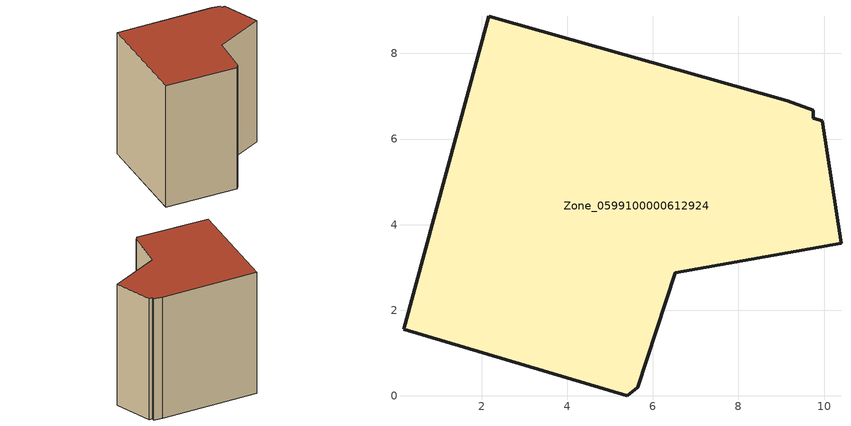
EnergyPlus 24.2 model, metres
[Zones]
Zone_0599100000612924
 floor ground (C_G): 9.14,6.9 9.75,6.67 9.74,6.49 9.96,6.43 10.39,3.57 6.53,2.88 5.64,0.2 5.41,0 0.18,1.56 2.16,8.87 z0
 wall outside (C_F): 6.53,2.88 10.39,3.57 9.96,6.43 9.74,6.49 9.75,6.67 9.14,6.9 2.16,8.87 0.18,1.56 5.41,0 5.64,0.2 6.53,2.88 z0:9.98
 roof outside (C_R): 9.75,6.67 9.14,6.9 2.16,8.87 0.18,1.56 5.41,0 5.64,0.2 6.53,2.88 10.39,3.57 9.96,6.43 9.74,6.49 z9.98
[BUILDING]
Pand.0599100000612924: North Axis=0; Terrain=City; Loads Convergence Tolerance Value=0.04; Temperature Convergence Tolerance Value=0.4; Solar Distribution=FullExterior; Maximum Number of Warmup Days=25; Minimum Number of Warmup Days=1
[Site:Location]
Rotterdam.The.Hague.AP_ZH_NLD Design_Conditions: Latitude=51.96; Longitude=4.45; Time Zone=1; Elevation=-4.5
[SITE:GROUNDTEMPERATURE:BUILDINGSURFACE]
18, 18, 18, 18, 18, 18, 18, 18, 18, 18, 18, 18
[MATERIAL] Thermal Absorptance=0.9; Solar Absorptance=0.7; Visible Absorptance=0.7
Name | Roughness | Thickness | Conductivity | Density | Specific Heat
G.TI.1946 | MediumSmooth | 0.15 | 1 | 540 | 1210
F.TI.1946 | Rough | 0.3 | 0.857143 | 1920 | 840
R.TI.1946 | MediumRough | 0.2 | 0.1 | 1500 | 1000
[CONSTRUCTION]
C_G: G.TI.1946
C_F: F.TI.1946
C_R: R.TI.1946
[ZONE]
Zone_0599100000612924: Type=1; Multiplier=1; Ceiling Height=Autocalculate; Volume=Autocalculate; Floor Area=autocalculate; Part of Total Floor Area=Yes
[ZONEINFILTRATION:DESIGNFLOWRATE]
Infil_Zone_0599100000612924: Zone or ZoneList or Space or SpaceList=Zone_0599100000612924; Schedule=AlwaysOn; Design Flow Rate Calculation Method=Flow/Area; Flow Rate per Floor Area=0.003; Constant Term Coefficient=1; Temperature Term Coefficient=0; Velocity Term Coefficient=0; Velocity Squared Term Coefficient=0
[HVACTEMPLATE:ZONE:IDEALLOADSAIRSYSTEM]
Zone_0599100000612924: Maximum Heating Supply Air Temperature=50; Minimum Cooling Supply Air Temperature=13; Maximum Heating Supply Air Humidity Ratio=0.0156; Minimum Cooling Supply Air Humidity Ratio=0.0077; Heating Limit=NoLimit; Cooling Limit=NoLimit; Dehumidification Control Type=ConstantSensibleHeatRatio; Cooling Sensible Heat Ratio=0.7; Dehumidification Setpoint=60; Humidification Control Type=None; Humidification Setpoint=30; Outdoor Air Method=None; Outdoor Air Flow Rate per Person=0.00944; Outdoor Air Flow Rate per Zone Floor Area=0; Outdoor Air Flow Rate per Zone=0; Demand Controlled Ventilation Type=None; Outdoor Air Economizer Type=NoEconomizer; Heat Recovery Type=None; Sensible Heat Recovery Effectiveness=0.7; Latent Heat Recovery Effectiveness=0.65
[ZONECONTROL:THERMOSTAT]
ThermostatControl_Zone_0599100000612924: Zone or ZoneList=Zone_0599100000612924; Control Type Schedule=DualSetpointControlType; Control 1=Thermostat_Zone_0599100000612924; Temperature Difference Between Cutout And Setpoint=0
[THERMOSTATSETPOINT:DUALSETPOINT]
Thermostat_Zone_0599100000612924: Heating Setpoint Temperature Schedule=HeatingSetpoint_Zone_0599100000612924; Cooling Setpoint Temperature Schedule=CoolingSetpoint_Zone_0599100000612924
[SCHEDULE:COMPACT]
HeatingSetpoint_Zone_0599100000612924: Through: 12/31, For: AllDays, Until: 24:00, 21
CoolingSetpoint_Zone_0599100000612924: Through: 12/31, For: AllDays, Until: 24:00, 24
DualSetpointControlType: Through: 12/31, For: AllDays, Until: 24:00, 4
AlwaysOn: Through: 12/31, For: AllDays, Until: 24:00, 1
